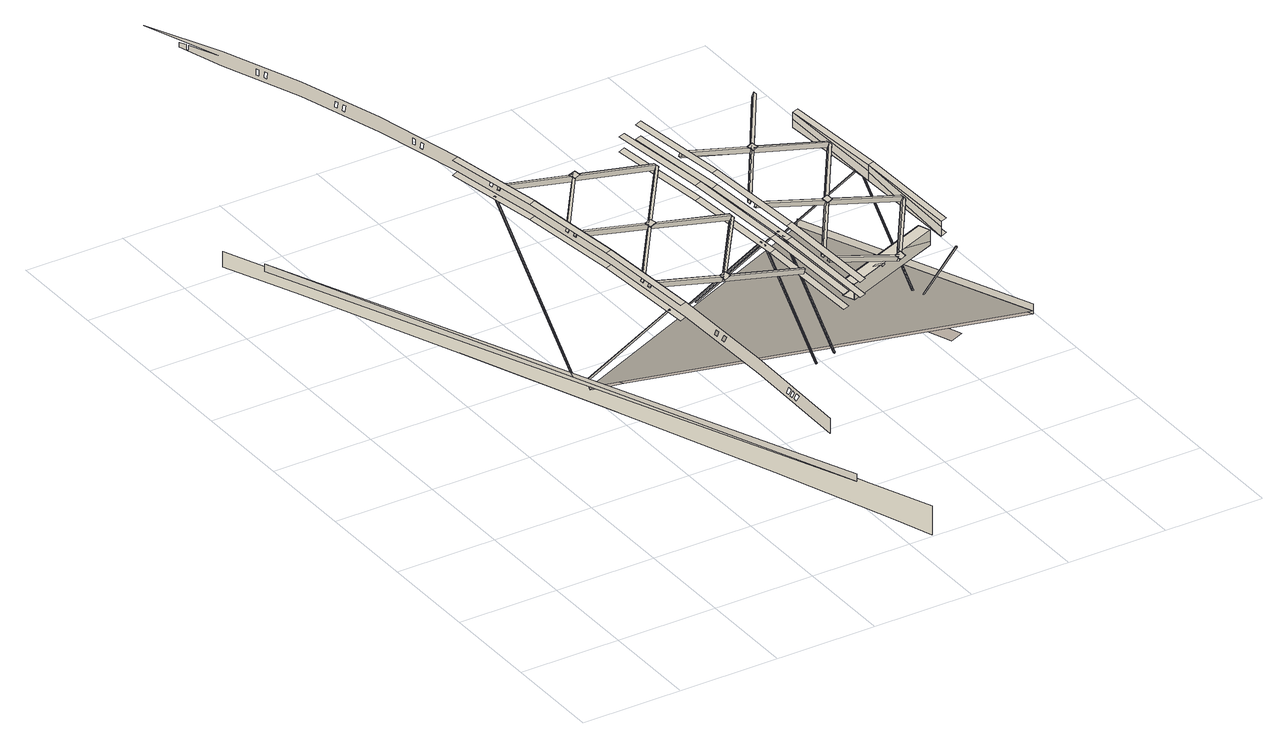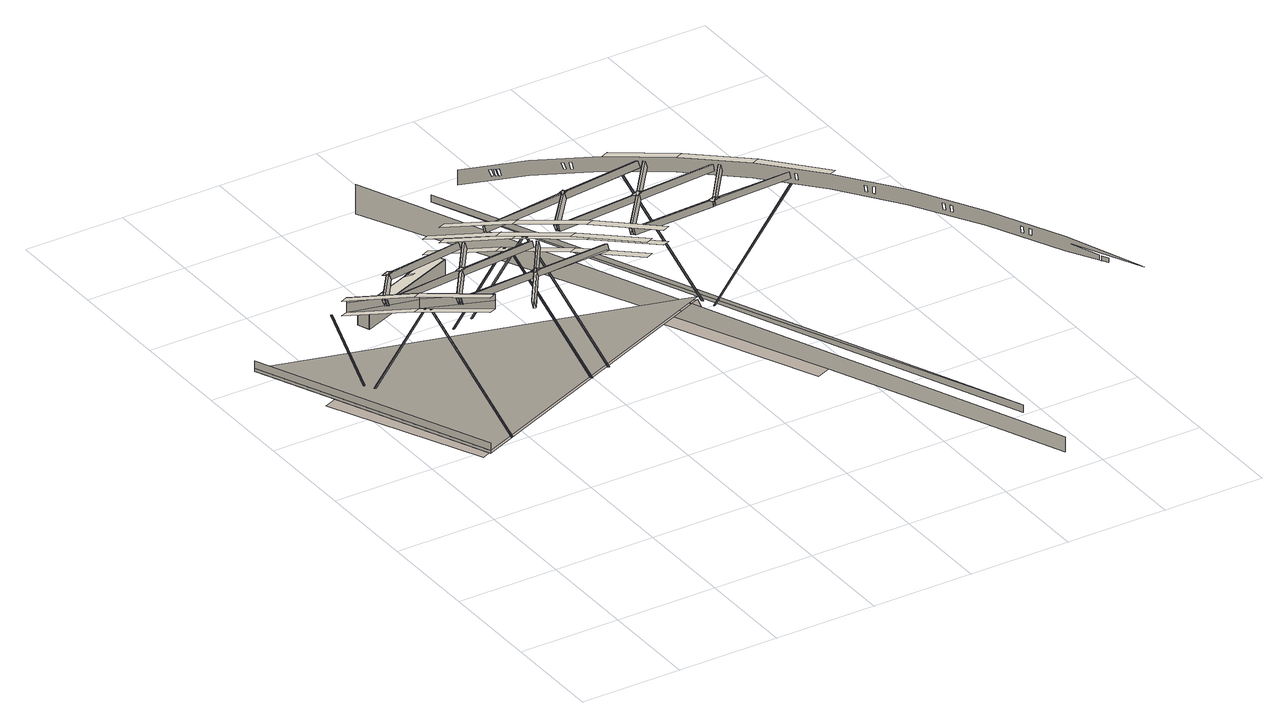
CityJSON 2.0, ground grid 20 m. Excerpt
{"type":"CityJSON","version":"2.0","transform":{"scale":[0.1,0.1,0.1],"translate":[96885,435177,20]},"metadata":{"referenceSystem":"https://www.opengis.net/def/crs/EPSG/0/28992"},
"CityObjects":{
"bridge1":{"type":"Bridge","attributes":{"name":"Van Brienenoordbrug"},"children":["bridge1-1","bridge1-2","bridge1-3","bridge1-4","bridge1-5","bridge1-6","bridge1-7","bridge1-8","bridge1-9","bridge1-10","bridge1-11","bridge1-12","bridge1-13","bridge1-14","bridge1-15","bridge1-16","bridge1-17","bridge1-18","bridge1-19","bridge1-20","bridge1-21","bridge1-22","bridge1-23","bridge1-24","bridge1-25","bridge1-26","bridge1-27","bridge1-28","bridge1-29","bridge1-30","bridge1-31","bridge1-32","bridge1-33","bridge1-34","bridge1-35","bridge1-36","bridge1-37","bridge1-38","bridge1-39","bridge1-40","bridge1-41","bridge1-42","bridge1-43","bridge1-44","bridge1-45","bridge1-46","bridge1-47","bridge1-48","bridge1-49","bridge1-50","bridge1-51","bridge1-52","bridge1-53","bridge1-54","bridge1-55","bridge1-56","bridge1-57","bridge1-58","bridge1-59","bridge1-60","bridge1-61","bridge1-62","bridge1-63","bridge1-64","bridge1-65","bridge1-66","bridge1-67","bridge1-68","bridge1-69","bridge1-70","bridge1-71","bridge1-72","bridge1-73","bridge1-74","bridge1-75","bridge1-76","bridge1-77","bridge1-78","bridge1-79","bridge1-80","bridge1-81","bridge1-82","bridge1-83","bridge1-84","bridge1-85","bridge1-86","bridge1-87","bridge1-88","bridge1-89","bridge1-90","bridge1-91","bridge1-92","bridge1-93","bridge1-94","bridge1-95","bridge1-96","bridge1-97","bridge1-98","bridge1-99","bridge1-100","bridge1-101","bridge1-102","bridge1-103","bridge1-104","bridge1-105","bridge1-106","bridge1-107","bridge1-108","bridge1-109","bridge1-110","bridge1-111","bridge1-112","bridge1-113","bridge1-114","bridge1-115","bridge1-116","bridge1-117","bridge1-118","bridge1-119","bridge1-120","bridge1-121","bridge1-122","bridge1-123","bridge1-124","bridge1-125","bridge1-126","bridge1-127","bridge1-128","bridge1-129","bridge1-130","bridge1-131","bridge1-132","bridge1-133","bridge1-134","bridge1-135","bridge1-136","bridge1-137","bridge1-138","bridge1-139","bridge1-140","bridge1-141","bridge1-142","bridge1-143","bridge1-144","bridge1-145","bridge1-146","bridge1-147","bridge1-148","bridge1-149","bridge1-150","bridge1-151","bridge1-152","bridge1-153","bridge1-154","bridge1-155","bridge1-156","bridge1-157","bridge1-158","bridge1-159","bridge1-160","bridge1-161","bridge1-162","bridge1-163","bridge1-164","bridge1-165","bridge1-166","bridge1-167","bridge1-168","bridge1-169","bridge1-170","bridge1-171","bridge1-172","bridge1-173","bridge1-174","bridge1-175","bridge1-176","bridge1-177","bridge1-178","bridge1-179","bridge1-180","bridge1-181","bridge1-182","bridge1-183","bridge1-184","bridge1-185","bridge1-186","bridge1-187","bridge1-188","bridge1-189","bridge1-190","bridge1-191","bridge1-192","bridge1-193","bridge1-194","bridge1-195","bridge1-196","bridge1-197","bridge1-198","bridge1-199","bridge1-200","bridge1-201","bridge1-202","bridge1-203","bridge1-204","bridge1-205","bridge1-206","bridge1-207","bridge1-208","bridge1-209","bridge1-210","bridge1-211","bridge1-212","bridge1-213","bridge1-214","bridge1-215","bridge1-216","bridge1-217","bridge1-218","bridge1-219","bridge1-220","bridge1-221","bridge1-222","bridge1-223","bridge1-224","bridge1-225","bridge1-226","bridge1-227","bridge1-228","bridge1-229","bridge1-230","bridge1-231","bridge1-232","bridge1-233","bridge1-234","bridge1-235","bridge1-236","bridge1-237","bridge1-238","bridge1-239","bridge1-240"],"geometry":[{"type":"MultiSurface","lod":"2","boundaries":[[[0,1,2]],[[0,2,3]],[[4,5,6,7]],[[3,2,1,8,9,10,11,7,6,12,13,14,15,16,17,18]],[[19,3,2,20]],[[21,19,20,22]],[[23,24,25],[26,27,28,29,30],[31,32,33,34,35]],[[36,37,38,39]]],"semantics":{"surfaces":[{"type":"OuterCeilingSurface"},{"type":"WallSurface"},{"type":"OuterFloorSurface"}],"values":[0,0,0,1,0,0,2,0]}}]},
"bridge1-1":{"type":"BridgeInstallation","parents":["bridge1"],"geometry":[{"type":"MultiSurface","lod":"2","boundaries":[[[40,41,42,43]]]}]},
"bridge1-2":{"type":"BridgeInstallation","parents":["bridge1"],"geometry":[{"type":"MultiSurface","lod":"2","boundaries":[[[44,45,46,47]]]}]},
"bridge1-3":{"type":"BridgeInstallation","parents":["bridge1"],"geometry":[{"type":"MultiSurface","lod":"2","boundaries":[[[48,49,50,51,52,53,54,55,56,57,58,59,46,45,60,61,62,63,64,65,66,67,68,40,43,69,70],[71,72,73,74],[75,76,77,78],[79,80,81,82],[83,84,85,86],[87,88,89,90],[91,92,93,94],[95,96,97,98],[99,100,101,102],[103,104,105,106],[107,108,109,110],[111,112,113,114],[115,116,117,118],[119,120,121,122],[123,124,125,126],[127,128,129,130],[131,132,133,134],[135,136,137,138]]]}]},
"bridge1-4":{"type":"BridgeInstallation","parents":["bridge1"],"geometry":[{"type":"MultiSurface","lod":"2","boundaries":[[[139,140,141,23]]]}]},
"bridge1-5":{"type":"BridgeInstallation","parents":["bridge1"],"geometry":[{"type":"MultiSurface","lod":"2","boundaries":[[[142,140,139]]]}]},
"bridge1-6":{"type":"BridgeConstructiveElement","parents":["bridge1"],"geometry":[{"type":"MultiSurface","lod":"2","boundaries":[[[143,144,145,146]]]}]},
"bridge1-7":{"type":"BridgeConstructiveElement","parents":["bridge1"],"geometry":[{"type":"MultiSurface","lod":"2","boundaries":[[[146,145,147,148]]]}]},
"bridge1-8":{"type":"BridgeConstructiveElement","parents":["bridge1"],"geometry":[{"type":"MultiSurface","lod":"2","boundaries":[[[149,150,144,143]]]}]},
"bridge1-9":{"type":"BridgeConstructiveElement","parents":["bridge1"],"geometry":[{"type":"MultiSurface","lod":"2","boundaries":[[[148,147,151,152]]]}]},
"bridge1-10":{"type":"BridgeConstructiveElement","parents":["bridge1"],"geometry":[{"type":"MultiSurface","lod":"2","boundaries":[[[152,151,150,149]]]}]},
"bridge1-11":{"type":"BridgeInstallation","parents":["bridge1"],"geometry":[{"type":"MultiSurface","lod":"2","boundaries":[[[153,60,45,44]]]}]},
"bridge1-12":{"type":"BridgeInstallation","parents":["bridge1"],"geometry":[{"type":"MultiSurface","lod":"2","boundaries":[[[68,154,41,40]]]}]},
"bridge1-13":{"type":"BridgeConstructiveElement","parents":["bridge1"],"geometry":[{"type":"MultiSurface","lod":"2","boundaries":[[[155,156,157,158]]]}]},
"bridge1-14":{"type":"BridgeConstructiveElement","parents":["bridge1"],"geometry":[{"type":"MultiSurface","lod":"2","boundaries":[[[159,160,156,155]]]}]},
"bridge1-15":{"type":"BridgeConstructiveElement","parents":["bridge1"],"geometry":[{"type":"MultiSurface","lod":"2","boundaries":[[[161,162,160,159]]]}]},
"bridge1-16":{"type":"BridgeConstructiveElement","parents":["bridge1"],"geometry":[{"type":"MultiSurface","lod":"2","boundaries":[[[158,157,163,164]]]}]},
"bridge1-17":{"type":"BridgeConstructiveElement","parents":["bridge1"],"geometry":[{"type":"MultiSurface","lod":"2","boundaries":[[[164,163,162,161]]]}]},
"bridge1-18":{"type":"BridgeInstallation","parents":["bridge1"],"geometry":[{"type":"MultiSurface","lod":"2","boundaries":[[[165,61,60,153]]]}]},
"bridge1-19":{"type":"BridgeInstallation","parents":["bridge1"],"geometry":[{"type":"MultiSurface","lod":"2","boundaries":[[[67,166,154,68]]]}]},
"bridge1-20":{"type":"BridgeInstallation","parents":["bridge1"],"geometry":[{"type":"MultiSurface","lod":"2","boundaries":[[[167,107,110,168,169]]]}]},
"bridge1-21":{"type":"BridgeInstallation","parents":["bridge1"],"geometry":[{"type":"MultiSurface","lod":"2","boundaries":[[[109,170,171,168,110]]]}]},
"bridge1-22":{"type":"BridgeInstallation","parents":["bridge1"],"geometry":[{"type":"MultiSurface","lod":"2","boundaries":[[[170,109,108,172]]]}]},
"bridge1-23":{"type":"BridgeInstallation","parents":["bridge1"],"geometry":[{"type":"MultiSurface","lod":"2","boundaries":[[[172,108,107,167,173]]]}]},
"bridge1-24":{"type":"BridgeInstallation","parents":["bridge1"],"geometry":[{"type":"MultiSurface","lod":"2","boundaries":[[[174,113,112,175,176]]]}]},
"bridge1-25":{"type":"BridgeInstallation","parents":["bridge1"],"geometry":[{"type":"MultiSurface","lod":"2","boundaries":[[[174,171,170,114,113]]]}]},
"bridge1-26":{"type":"BridgeInstallation","parents":["bridge1"],"geometry":[{"type":"MultiSurface","lod":"2","boundaries":[[[177,111,114,170]]]}]},
"bridge1-27":{"type":"BridgeInstallation","parents":["bridge1"],"geometry":[{"type":"MultiSurface","lod":"2","boundaries":[[[111,177,178,175,112]]]}]},
"bridge1-28":{"type":"BridgeInstallation","parents":["bridge1"],"geometry":[{"type":"MultiSurface","lod":"2","boundaries":[[[179,135,138,180,181]]]}]},
"bridge1-29":{"type":"BridgeInstallation","parents":["bridge1"],"geometry":[{"type":"MultiSurface","lod":"2","boundaries":[[[137,182,183,180,138]]]}]},
"bridge1-30":{"type":"BridgeInstallation","parents":["bridge1"],"geometry":[{"type":"MultiSurface","lod":"2","boundaries":[[[182,137,136,184]]]}]},
"bridge1-31":{"type":"BridgeInstallation","parents":["bridge1"],"geometry":[{"type":"MultiSurface","lod":"2","boundaries":[[[179,185,184,136,135]]]}]},
"bridge1-32":{"type":"BridgeInstallation","parents":["bridge1"],"geometry":[{"type":"MultiSurface","lod":"2","boundaries":[[[186,121,120,187,188]]]}]},
"bridge1-33":{"type":"BridgeInstallation","parents":["bridge1"],"geometry":[{"type":"MultiSurface","lod":"2","boundaries":[[[186,183,182,122,121]]]}]},
"bridge1-34":{"type":"BridgeInstallation","parents":["bridge1"],"geometry":[{"type":"MultiSurface","lod":"2","boundaries":[[[189,119,122,182]]]}]},
"bridge1-35":{"type":"BridgeInstallation","parents":["bridge1"],"geometry":[{"type":"MultiSurface","lod":"2","boundaries":[[[119,189,190,187,120]]]}]},
"bridge1-36":{"type":"BridgeInstallation","parents":["bridge1"],"geometry":[{"type":"MultiSurface","lod":"2","boundaries":[[[191,97,96,192,193]]]}]},
"bridge1-37":{"type":"BridgeInstallation","parents":["bridge1"],"geometry":[{"type":"MultiSurface","lod":"2","boundaries":[[[95,194,195,192,96]]]}]},
"bridge1-38":{"type":"BridgeInstallation","parents":["bridge1"],"geometry":[{"type":"MultiSurface","lod":"2","boundaries":[[[194,95,98,196]]]}]},
"bridge1-39":{"type":"BridgeInstallation","parents":["bridge1"],"geometry":[{"type":"MultiSurface","lod":"2","boundaries":[[[191,197,196,98,97]]]}]},
"bridge1-40":{"type":"BridgeInstallation","parents":["bridge1"],"geometry":[{"type":"MultiSurface","lod":"2","boundaries":[[[174,176,198,169,168]]]}]},
"bridge1-41":{"type":"BridgeInstallation","parents":["bridge1"],"geometry":[{"type":"MultiSurface","lod":"2","boundaries":[[[174,168,171]]]}]},
"bridge1-42":{"type":"BridgeInstallation","parents":["bridge1"],"geometry":[{"type":"MultiSurface","lod":"2","boundaries":[[[167,199,173]]]}]},
"bridge1-43":{"type":"BridgeInstallation","parents":["bridge1"],"geometry":[{"type":"MultiSurface","lod":"2","boundaries":[[[167,169,198,200,201,199]]]}]},
"bridge1-44":{"type":"BridgeInstallation","parents":["bridge1"],"geometry":[{"type":"MultiSurface","lod":"2","boundaries":[[[172,202,177,170]]]}]},
"bridge1-45":{"type":"BridgeInstallation","parents":["bridge1"],"geometry":[{"type":"MultiSurface","lod":"2","boundaries":[[[198,176,203,200]]]}]},
"bridge1-46":{"type":"BridgeInstallation","parents":["bridge1"],"geometry":[{"type":"MultiSurface","lod":"2","boundaries":[[[204,205,203,176,175]]]}]},
"bridge1-47":{"type":"BridgeInstallation","parents":["bridge1"],"geometry":[{"type":"MultiSurface","lod":"2","boundaries":[[[204,175,178]]]}]},
"bridge1-48":{"type":"BridgeInstallation","parents":["bridge1"],"geometry":[{"type":"MultiSurface","lod":"2","boundaries":[[[206,207,208]]]}]},
"bridge1-49":{"type":"BridgeInstallation","parents":["bridge1"],"geometry":[{"type":"MultiSurface","lod":"2","boundaries":[[[206,201,200,203,205,207]]]}]},
"bridge1-50":{"type":"BridgeInstallation","parents":["bridge1"],"geometry":[{"type":"MultiSurface","lod":"2","boundaries":[[[186,188,209,181,180]]]}]},
"bridge1-51":{"type":"BridgeInstallation","parents":["bridge1"],"geometry":[{"type":"MultiSurface","lod":"2","boundaries":[[[186,180,183]]]}]},
"bridge1-52":{"type":"BridgeInstallation","parents":["bridge1"],"geometry":[{"type":"MultiSurface","lod":"2","boundaries":[[[179,210,185]]]}]},
"bridge1-53":{"type":"BridgeInstallation","parents":["bridge1"],"geometry":[{"type":"MultiSurface","lod":"2","boundaries":[[[179,181,211,210]]]}]},
"bridge1-54":{"type":"BridgeInstallation","parents":["bridge1"],"geometry":[{"type":"MultiSurface","lod":"2","boundaries":[[[184,212,189,182]]]}]},
"bridge1-55":{"type":"BridgeInstallation","parents":["bridge1"],"geometry":[{"type":"MultiSurface","lod":"2","boundaries":[[[181,209,213,211]]]}]},
"bridge1-56":{"type":"BridgeInstallation","parents":["bridge1"],"geometry":[{"type":"MultiSurface","lod":"2","boundaries":[[[214,215,213,209,188,187]]]}]},
"bridge1-57":{"type":"BridgeInstallation","parents":["bridge1"],"geometry":[{"type":"MultiSurface","lod":"2","boundaries":[[[214,187,190]]]}]},
"bridge1-58":{"type":"BridgeInstallation","parents":["bridge1"],"geometry":[{"type":"MultiSurface","lod":"2","boundaries":[[[216,217,218]]]}]},
"bridge1-59":{"type":"BridgeInstallation","parents":["bridge1"],"geometry":[{"type":"MultiSurface","lod":"2","boundaries":[[[216,211,213,215,217]]]}]},
"bridge1-60":{"type":"BridgeInstallation","parents":["bridge1"],"geometry":[{"type":"MultiSurface","lod":"2","boundaries":[[[219,220,221,193,192]]]}]},
"bridge1-61":{"type":"BridgeInstallation","parents":["bridge1"],"geometry":[{"type":"MultiSurface","lod":"2","boundaries":[[[219,192,195]]]}]},
"bridge1-62":{"type":"BridgeInstallation","parents":["bridge1"],"geometry":[{"type":"MultiSurface","lod":"2","boundaries":[[[191,222,197]]]}]},
"bridge1-63":{"type":"BridgeInstallation","parents":["bridge1"],"geometry":[{"type":"MultiSurface","lod":"2","boundaries":[[[191,193,223,222]]]}]},
"bridge1-64":{"type":"BridgeInstallation","parents":["bridge1"],"geometry":[{"type":"MultiSurface","lod":"2","boundaries":[[[224,194,196,225]]]}]},
"bridge1-65":{"type":"BridgeInstallation","parents":["bridge1"],"geometry":[{"type":"MultiSurface","lod":"2","boundaries":[[[221,226,223,193]]]}]},
"bridge1-66":{"type":"BridgeInstallation","parents":["bridge1"],"geometry":[{"type":"MultiSurface","lod":"2","boundaries":[[[227,226,221,220,228]]]}]},
"bridge1-67":{"type":"BridgeInstallation","parents":["bridge1"],"geometry":[{"type":"MultiSurface","lod":"2","boundaries":[[[227,228,229]]]}]},
"bridge1-68":{"type":"BridgeInstallation","parents":["bridge1"],"geometry":[{"type":"MultiSurface","lod":"2","boundaries":[[[230,231,232]]]}]},
"bridge1-69":{"type":"BridgeInstallation","parents":["bridge1"],"geometry":[{"type":"MultiSurface","lod":"2","boundaries":[[[230,223,226,231]]]}]},
"bridge1-70":{"type":"BridgeInstallation","parents":["bridge1"],"geometry":[{"type":"MultiSurface","lod":"2","boundaries":[[[177,233,234,204,178]]]}]},
"bridge1-71":{"type":"BridgeInstallation","parents":["bridge1"],"geometry":[{"type":"MultiSurface","lod":"2","boundaries":[[[235,236,233,177,202]]]}]},
"bridge1-72":{"type":"BridgeInstallation","parents":["bridge1"],"geometry":[{"type":"MultiSurface","lod":"2","boundaries":[[[207,237,235,202,208]]]}]},
"bridge1-73":{"type":"BridgeInstallation","parents":["bridge1"],"geometry":[{"type":"MultiSurface","lod":"2","boundaries":[[[204,234,237,207,205]]]}]},
"bridge1-74":{"type":"BridgeInstallation","parents":["bridge1"],"geometry":[{"type":"MultiSurface","lod":"2","boundaries":[[[233,184,185,210,234]]]}]},
"bridge1-75":{"type":"BridgeInstallation","parents":["bridge1"],"geometry":[{"type":"MultiSurface","lod":"2","boundaries":[[[184,233,238,239,212]]]}]},
"bridge1-76":{"type":"BridgeInstallation","parents":["bridge1"],"geometry":[{"type":"MultiSurface","lod":"2","boundaries":[[[216,218,212,239,238,240]]]}]},
"bridge1-77":{"type":"BridgeInstallation","parents":["bridge1"],"geometry":[{"type":"MultiSurface","lod":"2","boundaries":[[[210,211,216,240,234]]]}]},
"bridge1-78":{"type":"BridgeInstallation","parents":["bridge1"],"geometry":[{"type":"MultiSurface","lod":"2","boundaries":[[[189,241,242,214,190]]]}]},
"bridge1-79":{"type":"BridgeInstallation","parents":["bridge1"],"geometry":[{"type":"MultiSurface","lod":"2","boundaries":[[[212,243,244,245,241,189]]]}]},
"bridge1-80":{"type":"BridgeInstallation","parents":["bridge1"],"geometry":[{"type":"MultiSurface","lod":"2","boundaries":[[[243,212,218,217,246]]]}]},
"bridge1-81":{"type":"BridgeInstallation","parents":["bridge1"],"geometry":[{"type":"MultiSurface","lod":"2","boundaries":[[[214,242,246,217,215]]]}]},
"bridge1-82":{"type":"BridgeInstallation","parents":["bridge1"],"geometry":[{"type":"MultiSurface","lod":"2","boundaries":[[[222,242,241,245,196,197]]]}]},
"bridge1-83":{"type":"BridgeInstallation","parents":["bridge1"],"geometry":[{"type":"MultiSurface","lod":"2","boundaries":[[[245,244,247,248,225,196]]]}]},
"bridge1-84":{"type":"BridgeInstallation","parents":["bridge1"],"geometry":[{"type":"MultiSurface","lod":"2","boundaries":[[[248,247,249,230,232,225]]]}]},
"bridge1-85":{"type":"BridgeInstallation","parents":["bridge1"],"geometry":[{"type":"MultiSurface","lod":"2","boundaries":[[[230,249,242,222,223]]]}]},
"bridge1-86":{"type":"BridgeInstallation","parents":["bridge1"],"geometry":[{"type":"MultiSurface","lod":"2","boundaries":[[[224,250,251,227,229]]]}]},
"bridge1-87":{"type":"BridgeInstallation","parents":["bridge1"],"geometry":[{"type":"MultiSurface","lod":"2","boundaries":[[[225,252,253,250,224]]]}]},
"bridge1-88":{"type":"BridgeInstallation","parents":["bridge1"],"geometry":[{"type":"MultiSurface","lod":"2","boundaries":[[[231,254,252,225,232]]]}]},
"bridge1-89":{"type":"BridgeInstallation","parents":["bridge1"],"geometry":[{"type":"MultiSurface","lod":"2","boundaries":[[[227,251,254,231,226]]]}]},
"bridge1-90":{"type":"BridgeInstallation","parents":["bridge1"]},
"bridge1-91":{"type":"BridgeInstallation","parents":["bridge1"]},
"bridge1-92":{"type":"BridgeInstallation","parents":["bridge1"],"geometry":[{"type":"MultiSurface","lod":"2","boundaries":[[[238,233,236]]]}]},
"bridge1-93":{"type":"BridgeInstallation","parents":["bridge1"]},
"bridge1-94":{"type":"BridgeInstallation","parents":["bridge1"],"geometry":[{"type":"MultiSurface","lod":"2","boundaries":[[[255,256,257,258]]]}]},
"bridge1-95":{"type":"BridgeInstallation","parents":["bridge1"],"geometry":[{"type":"MultiSurface","lod":"2","boundaries":[[[259,260,261,262]]]}]},
"bridge1-96":{"type":"BridgeInstallation","parents":["bridge1"]},
"bridge1-97":{"type":"BridgeConstructiveElement","parents":["bridge1"],"geometry":[{"type":"MultiSurface","lod":"2","boundaries":[[[263,264,265,266]]]}]},
"bridge1-98":{"type":"BridgeConstructiveElement","parents":["bridge1"],"geometry":[{"type":"MultiSurface","lod":"2","boundaries":[[[267,268,264,263]]]}]},
"bridge1-99":{"type":"BridgeConstructiveElement","parents":["bridge1"],"geometry":[{"type":"MultiSurface","lod":"2","boundaries":[[[269,270,268,267]]]}]},
"bridge1-100":{"type":"BridgeConstructiveElement","parents":["bridge1"],"geometry":[{"type":"MultiSurface","lod":"2","boundaries":[[[266,265,271,272]]]}]},
"bridge1-101":{"type":"BridgeConstructiveElement","parents":["bridge1"],"geometry":[{"type":"MultiSurface","lod":"2","boundaries":[[[272,271,270,269]]]}]},
"bridge1-102":{"type":"BridgeInstallation","parents":["bridge1"],"geometry":[{"type":"MultiSurface","lod":"2","boundaries":[[[258,257,273,274]]]}]},
"bridge1-103":{"type":"BridgeInstallation","parents":["bridge1"],"geometry":[{"type":"MultiSurface","lod":"2","boundaries":[[[275,276,260,259]]]}]},
"bridge1-104":{"type":"BridgeConstructiveElement","parents":["bridge1"],"geometry":[{"type":"MultiSurface","lod":"2","boundaries":[[[277,278,279,280]]]}]},
"bridge1-105":{"type":"BridgeConstructiveElement","parents":["bridge1"],"geometry":[{"type":"MultiSurface","lod":"2","boundaries":[[[280,279,281,282]]]}]},
"bridge1-106":{"type":"BridgeConstructiveElement","parents":["bridge1"],"geometry":[{"type":"MultiSurface","lod":"2","boundaries":[[[283,284,278,277]]]}]},
"bridge1-107":{"type":"BridgeConstructiveElement","parents":["bridge1"],"geometry":[{"type":"MultiSurface","lod":"2","boundaries":[[[282,281,285,286]]]}]},
"bridge1-108":{"type":"BridgeConstructiveElement","parents":["bridge1"],"geometry":[{"type":"MultiSurface","lod":"2","boundaries":[[[286,285,284,283]]]}]},
"bridge1-109":{"type":"BridgeInstallation","parents":["bridge1"],"geometry":[{"type":"MultiSurface","lod":"2","boundaries":[[[274,273,287,288]]]}]},
"bridge1-110":{"type":"BridgeInstallation","parents":["bridge1"],"geometry":[{"type":"MultiSurface","lod":"2","boundaries":[[[289,290,276,275]]]}]},
"bridge1-111":{"type":"BridgeInstallation","parents":["bridge1"],"geometry":[{"type":"MultiSurface","lod":"2","boundaries":[[[291,292,293,294]]]}]},
"bridge1-112":{"type":"BridgeInstallation","parents":["bridge1"],"geometry":[{"type":"MultiSurface","lod":"2","boundaries":[[[295,296,297,298]]]}]},
"bridge1-113":{"type":"BridgeConstructiveElement","parents":["bridge1"],"geometry":[{"type":"MultiSurface","lod":"2","boundaries":[[[299,300,301,302]]]}]},
"bridge1-114":{"type":"BridgeConstructiveElement","parents":["bridge1"],"geometry":[{"type":"MultiSurface","lod":"2","boundaries":[[[303,304,300,299]]]}]},
"bridge1-115":{"type":"BridgeConstructiveElement","parents":["bridge1"],"geometry":[{"type":"MultiSurface","lod":"2","boundaries":[[[305,306,304,303]]]}]},
"bridge1-116":{"type":"BridgeConstructiveElement","parents":["bridge1"],"geometry":[{"type":"MultiSurface","lod":"2","boundaries":[[[302,301,307,308]]]}]},
"bridge1-117":{"type":"BridgeConstructiveElement","parents":["bridge1"],"geometry":[{"type":"MultiSurface","lod":"2","boundaries":[[[308,307,306,305]]]}]},
"bridge1-118":{"type":"BridgeInstallation","parents":["bridge1"],"geometry":[{"type":"MultiSurface","lod":"2","boundaries":[[[309,310,292,291]]]}]},
"bridge1-119":{"type":"BridgeInstallation","parents":["bridge1"],"geometry":[{"type":"MultiSurface","lod":"2","boundaries":[[[298,297,311,312]]]}]},
"bridge1-120":{"type":"BridgeConstructiveElement","parents":["bridge1"],"geometry":[{"type":"MultiSurface","lod":"2","boundaries":[[[313,314,315,316]]]}]},
"bridge1-121":{"type":"BridgeConstructiveElement","parents":["bridge1"],"geometry":[{"type":"MultiSurface","lod":"2","boundaries":[[[316,315,317,318]]]}]},
"bridge1-122":{"type":"BridgeConstructiveElement","parents":["bridge1"],"geometry":[{"type":"MultiSurface","lod":"2","boundaries":[[[319,320,314,313]]]}]},
"bridge1-123":{"type":"BridgeConstructiveElement","parents":["bridge1"],"geometry":[{"type":"MultiSurface","lod":"2","boundaries":[[[318,317,321,322]]]}]},
"bridge1-124":{"type":"BridgeConstructiveElement","parents":["bridge1"],"geometry":[{"type":"MultiSurface","lod":"2","boundaries":[[[322,321,320,319]]]}]},
"bridge1-125":{"type":"BridgeInstallation","parents":["bridge1"],"geometry":[{"type":"MultiSurface","lod":"2","boundaries":[[[323,324,310,309]]]}]},
"bridge1-126":{"type":"BridgeInstallation","parents":["bridge1"],"geometry":[{"type":"MultiSurface","lod":"2","boundaries":[[[312,311,325,326]]]}]},
"bridge1-127":{"type":"BridgeInstallation","parents":["bridge1"],"geometry":[{"type":"MultiSurface","lod":"2","boundaries":[[[327,328,329,330,331]]]}]},
"bridge1-128":{"type":"BridgeInstallation","parents":["bridge1"],"geometry":[{"type":"MultiSurface","lod":"2","boundaries":[[[332,333,334,328,327]]]}]},
"bridge1-129":{"type":"BridgeInstallation","parents":["bridge1"],"geometry":[{"type":"MultiSurface","lod":"2","boundaries":[[[330,335,336,337,331]]]}]},
"bridge1-130":{"type":"BridgeInstallation","parents":["bridge1"],"geometry":[{"type":"MultiSurface","lod":"2","boundaries":[[[338,339,340,341,342]]]}]},
"bridge1-131":{"type":"BridgeInstallation","parents":["bridge1"],"geometry":[{"type":"MultiSurface","lod":"2","boundaries":[[[341,334,333,343,342]]]}]},
"bridge1-132":{"type":"BridgeInstallation","parents":["bridge1"],"geometry":[{"type":"MultiSurface","lod":"2","boundaries":[[[344,345,346,339,338]]]}]},
"bridge1-133":{"type":"BridgeInstallation","parents":["bridge1"],"geometry":[{"type":"MultiSurface","lod":"2","boundaries":[[[347,348,349,350,351]]]}]},
"bridge1-134":{"type":"BridgeInstallation","parents":["bridge1"],"geometry":[{"type":"MultiSurface","lod":"2","boundaries":[[[352,353,354,355]]]}]},
"bridge1-135":{"type":"BridgeInstallation","parents":["bridge1"],"geometry":[{"type":"MultiSurface","lod":"2","boundaries":[[[356,357,358,348,347]]]}]},
"bridge1-136":{"type":"BridgeInstallation","parents":["bridge1"],"geometry":[{"type":"MultiSurface","lod":"2","boundaries":[[[350,359,360,361,351]]]}]},
"bridge1-137":{"type":"BridgeInstallation","parents":["bridge1"],"geometry":[{"type":"MultiSurface","lod":"2","boundaries":[[[362,363,364,365,366]]]}]},
"bridge1-138":{"type":"BridgeInstallation","parents":["bridge1"],"geometry":[{"type":"MultiSurface","lod":"2","boundaries":[[[365,358,357,367,366]]]}]},
"bridge1-139":{"type":"BridgeInstallation","parents":["bridge1"],"geometry":[{"type":"MultiSurface","lod":"2","boundaries":[[[368,369,370,363,362]]]}]},
"bridge1-140":{"type":"BridgeInstallation","parents":["bridge1"],"geometry":[{"type":"MultiSurface","lod":"2","boundaries":[[[371,372,373,374,375]]]}]},
"bridge1-141":{"type":"BridgeInstallation","parents":["bridge1"],"geometry":[{"type":"MultiSurface","lod":"2","boundaries":[[[355,354,376,377,378,379,372,371]]]}]},
"bridge1-142":{"type":"BridgeInstallation","parents":["bridge1"],"geometry":[{"type":"MultiSurface","lod":"2","boundaries":[[[380,381,382,353,352,375,374,383]]]}]},
"bridge1-143":{"type":"BridgeInstallation","parents":["bridge1"],"geometry":[{"type":"MultiSurface","lod":"2","boundaries":[[[341,340,384,329,328]]]}]},
"bridge1-144":{"type":"BridgeInstallation","parents":["bridge1"],"geometry":[{"type":"MultiSurface","lod":"2","boundaries":[[[341,328,334]]]}]},
"bridge1-145":{"type":"BridgeInstallation","parents":["bridge1"],"geometry":[{"type":"MultiSurface","lod":"2","boundaries":[[[385,335,330]]]}]},
"bridge1-146":{"type":"BridgeConstructiveElement","parents":["bridge1"],"geometry":[{"type":"MultiSurface","lod":"2","boundaries":[[[386,387,388,389]]]}]},
"bridge1-147":{"type":"BridgeInstallation","parents":["bridge1"],"geometry":[{"type":"MultiSurface","lod":"2","boundaries":[[[330,329,384,390,391,385]]]}]},
"bridge1-148":{"type":"BridgeInstallation","parents":["bridge1"],"geometry":[{"type":"MultiSurface","lod":"2","boundaries":[[[384,340,392,390]]]}]},
"bridge1-149":{"type":"BridgeInstallation","parents":["bridge1"],"geometry":[{"type":"MultiSurface","lod":"2","boundaries":[[[376,354,353,382]]]}]},
"bridge1-150":{"type":"BridgeInstallation","parents":["bridge1"],"geometry":[{"type":"MultiSurface","lod":"2","boundaries":[[[393,392,340,339]]]}]},
"bridge1-151":{"type":"BridgeInstallation","parents":["bridge1"],"geometry":[{"type":"MultiSurface","lod":"2","boundaries":[[[339,346,393]]]}]},
"bridge1-152":{"type":"BridgeInstallation","parents":["bridge1"],"geometry":[{"type":"MultiSurface","lod":"2","boundaries":[[[345,344,343,333,332,337,336,394,395,396,397,398,399,400]]]}]},
"bridge1-153":{"type":"BridgeConstructiveElement","parents":["bridge1"],"geometry":[{"type":"MultiSurface","lod":"2","boundaries":[[[386,387,401]]]}]},
"bridge1-154":{"type":"BridgeInstallation","parents":["bridge1"],"geometry":[{"type":"MultiSurface","lod":"2","boundaries":[[[402,403,404]]]}]},
"bridge1-155":{"type":"BridgeConstructiveElement","parents":["bridge1"],"geometry":[{"type":"MultiSurface","lod":"2","boundaries":[[[386,387,405,406]]]}]},
"bridge1-156":{"type":"BridgeInstallation","parents":["bridge1"],"geometry":[{"type":"MultiSurface","lod":"2","boundaries":[[[407,391,390,392,403,402]]]}]},
"bridge1-157":{"type":"BridgeConstructiveElement","parents":["bridge1"],"geometry":[{"type":"MultiSurface","lod":"2","boundaries":[[[387,401,408,409]]]}]},
"bridge1-158":{"type":"BridgeInstallation","parents":["bridge1"],"geometry":[{"type":"MultiSurface","lod":"2","boundaries":[[[382,381,377,376]]]}]},
"bridge1-159":{"type":"BridgeInstallation","parents":["bridge1"],"geometry":[{"type":"MultiSurface","lod":"2","boundaries":[[[365,364,410,411,349,348]]]}]},
"bridge1-160":{"type":"BridgeInstallation","parents":["bridge1"],"geometry":[{"type":"MultiSurface","lod":"2","boundaries":[[[365,348,358]]]}]},
"bridge1-161":{"type":"BridgeInstallation","parents":["bridge1"],"geometry":[{"type":"MultiSurface","lod":"2","boundaries":[[[350,412,359]]]}]},
"bridge1-162":{"type":"BridgeInstallation","parents":["bridge1"],"geometry":[{"type":"MultiSurface","lod":"2","boundaries":[[[350,349,411,413,414,412]]]}]},
"bridge1-163":{"type":"BridgeInstallation","parents":["bridge1"],"geometry":[{"type":"MultiSurface","lod":"2","boundaries":[[[411,410,415,413]]]}]},
"bridge1-164":{"type":"BridgeInstallation","parents":["bridge1"],"geometry":[{"type":"MultiSurface","lod":"2","boundaries":[[[416,417,415,410,364,363]]]}]},
"bridge1-165":{"type":"BridgeInstallation","parents":["bridge1"],"geometry":[{"type":"MultiSurface","lod":"2","boundaries":[[[416,363,370]]]}]},
"bridge1-166":{"type":"BridgeInstallation","parents":["bridge1"],"geometry":[{"type":"MultiSurface","lod":"2","boundaries":[[[378,377,381,380]]]}]},
"bridge1-167":{"type":"BridgeInstallation","parents":["bridge1"],"geometry":[{"type":"MultiSurface","lod":"2","boundaries":[[[367,357,356,361,360,400,418,419,420,421,422,423,369,368]]]}]},
"bridge1-168":{"type":"BridgeInstallation","parents":["bridge1"],"geometry":[{"type":"MultiSurface","lod":"2","boundaries":[[[424,425,426]]]}]},
"bridge1-169":{"type":"BridgeInstallation","parents":["bridge1"],"geometry":[{"type":"MultiSurface","lod":"2","boundaries":[[[424,414,413,415,417,425]]]}]},
"bridge1-170":{"type":"BridgeInstallation","parents":["bridge1"],"geometry":[{"type":"MultiSurface","lod":"2","boundaries":[[[427,428,429,373,372]]]}]},
"bridge1-171":{"type":"BridgeInstallation","parents":["bridge1"],"geometry":[{"type":"MultiSurface","lod":"2","boundaries":[[[427,372,379]]]}]},
"bridge1-172":{"type":"BridgeConstructiveElement","parents":["bridge1"]},
"bridge1-173":{"type":"BridgeConstructiveElement","parents":["bridge1"],"geometry":[{"type":"MultiSurface","lod":"2","boundaries":[[[430,431,432,433]]]}]},
"bridge1-174":{"type":"BridgeConstructiveElement","parents":["bridge1"],"geometry":[{"type":"MultiSurface","lod":"2","boundaries":[[[434,435,436,437]]]}]},
"bridge1-175":{"type":"BridgeConstructiveElement","parents":["bridge1"],"geometry":[{"type":"MultiSurface","lod":"2","boundaries":[[[431,438,439,430],[435,440,441,434]]]}]},
"bridge1-176":{"type":"BridgeConstructiveElement","parents":["bridge1"],"geometry":[{"type":"MultiSurface","lod":"2","boundaries":[[[442,386,401,443,432,433,444,445,446,436,437]]]}]},
"bridge1-177":{"type":"BridgeConstructiveElement","parents":["bridge1"],"geometry":[{"type":"MultiSurface","lod":"2","boundaries":[[[442,386,389,388,387,447,448,449,445,446,436,437]]]}]},
"bridge1-178":{"type":"BridgeConstructiveElement","parents":["bridge1"],"geometry":[{"type":"MultiSurface","lod":"2","boundaries":[[[434,435,440,441]]]}]},
"bridge1-179":{"type":"BridgeInstallation","parents":["bridge1"],"geometry":[{"type":"MultiSurface","lod":"2","boundaries":[[[374,450,383]]]}]},
"bridge1-180":{"type":"BridgeInstallation","parents":["bridge1"],"geometry":[{"type":"MultiSurface","lod":"2","boundaries":[[[374,373,429,451,450]]]}]},
"bridge1-181":{"type":"BridgeInstallation","parents":["bridge1"],"geometry":[{"type":"MultiSurface","lod":"2","boundaries":[[[378,380,452,453]]]}]},
"bridge1-182":{"type":"BridgeConstructiveElement","parents":["bridge1"],"geometry":[{"type":"MultiSurface","lod":"2","boundaries":[[[387,447,454,455,445,446,440,441,442,386,406,405]]]}]},
"bridge1-183":{"type":"BridgeConstructiveElement","parents":["bridge1"],"geometry":[{"type":"MultiSurface","lod":"2","boundaries":[[[447,387,409,408,401,443,438,439,444,445,455,454]]]}]},
"bridge1-184":{"type":"BridgeInstallation","parents":["bridge1"],"geometry":[{"type":"MultiSurface","lod":"2","boundaries":[[[429,428,456,451]]]}]},
"bridge1-185":{"type":"BridgeInstallation","parents":["bridge1"],"geometry":[{"type":"MultiSurface","lod":"2","boundaries":[[[457,456,428,458]]]}]},
"bridge1-186":{"type":"BridgeInstallation","parents":["bridge1"],"geometry":[{"type":"MultiSurface","lod":"2","boundaries":[[[457,458,459]]]}]},
"bridge1-187":{"type":"BridgeInstallation","parents":["bridge1"],"geometry":[{"type":"MultiSurface","lod":"2","boundaries":[[[460,461,462]]]}]},
"bridge1-188":{"type":"BridgeInstallation","parents":["bridge1"],"geometry":[{"type":"MultiSurface","lod":"2","boundaries":[[[462,451,456,460]]]}]},
"bridge1-189":{"type":"BridgeInstallation","parents":["bridge1"],"geometry":[{"type":"MultiSurface","lod":"2","boundaries":[[[380,463,464,452]]]}]},
"bridge1-190":{"type":"BridgeInstallation","parents":["bridge1"],"geometry":[{"type":"MultiSurface","lod":"2","boundaries":[[[465,464,463]]]}]},
"bridge1-191":{"type":"BridgeConstructiveElement","parents":["bridge1"],"geometry":[{"type":"MultiSurface","lod":"2","boundaries":[[[445,447,454,455]]]}]},
"bridge1-192":{"type":"BridgeConstructiveElement","parents":["bridge1"],"geometry":[{"type":"MultiSurface","lod":"2","boundaries":[[[447,445,455,454]]]}]},
"bridge1-193":{"type":"BridgeInstallation","parents":["bridge1"],"geometry":[{"type":"MultiSurface","lod":"2","boundaries":[[[394,336,335,385,466]]]}]},
"bridge1-194":{"type":"BridgeConstructiveElement","parents":["bridge1"]},
"bridge1-195":{"type":"BridgeInstallation","parents":["bridge1"],"geometry":[{"type":"MultiSurface","lod":"2","boundaries":[[[402,404,398,397,396,467,468]]]}]},
"bridge1-196":{"type":"BridgeInstallation","parents":["bridge1"],"geometry":[{"type":"MultiSurface","lod":"2","boundaries":[[[385,391,407,402,468,466]]]}]},
"bridge1-197":{"type":"BridgeInstallation","parents":["bridge1"],"geometry":[{"type":"MultiSurface","lod":"2","boundaries":[[[463,469,470,465]]]}]},
"bridge1-198":{"type":"BridgeConstructiveElement","parents":["bridge1"],"geometry":[{"type":"MultiSurface","lod":"2","boundaries":[[[447,445,449,448]]]}]},
"bridge1-199":{"type":"BridgeInstallation","parents":["bridge1"],"geometry":[{"type":"MultiSurface","lod":"2","boundaries":[[[345,400,471,472,393,346]]]}]},
"bridge1-200":{"type":"BridgeInstallation","parents":["bridge1"],"geometry":[{"type":"MultiSurface","lod":"2","boundaries":[[[399,398,404,403,473,474]]]}]},
"bridge1-201":{"type":"BridgeInstallation","parents":["bridge1"],"geometry":[{"type":"MultiSurface","lod":"2","boundaries":[[[473,403,392,393,472]]]}]},
"bridge1-202":{"type":"BridgeInstallation","parents":["bridge1"],"geometry":[{"type":"MultiSurface","lod":"2","boundaries":[[[360,359,412,472,471,400]]]}]},
"bridge1-203":{"type":"BridgeInstallation","parents":["bridge1"],"geometry":[{"type":"MultiSurface","lod":"2","boundaries":[[[424,426,420,419,418,475]]]}]},
"bridge1-204":{"type":"BridgeInstallation","parents":["bridge1"],"geometry":[{"type":"MultiSurface","lod":"2","boundaries":[[[472,412,414,424,475]]]}]},
"bridge1-205":{"type":"BridgeInstallation","parents":["bridge1"],"geometry":[{"type":"MultiSurface","lod":"2","boundaries":[[[369,423,476,416,370]]]}]},
"bridge1-206":{"type":"BridgeInstallation","parents":["bridge1"],"geometry":[{"type":"MultiSurface","lod":"2","boundaries":[[[421,420,426,425,477,478]]]}]},
"bridge1-207":{"type":"BridgeInstallation","parents":["bridge1"],"geometry":[{"type":"MultiSurface","lod":"2","boundaries":[[[477,425,417,416,476]]]}]},
"bridge1-208":{"type":"BridgeInstallation","parents":["bridge1"],"geometry":[{"type":"MultiSurface","lod":"2","boundaries":[[[463,380,383,450,476,423,469]]]}]},
"bridge1-209":{"type":"BridgeInstallation","parents":["bridge1"],"geometry":[{"type":"MultiSurface","lod":"2","boundaries":[[[452,464,465,470,479,480,481,482,462,461]]]}]},
"bridge1-210":{"type":"BridgeInstallation","parents":["bridge1"],"geometry":[{"type":"MultiSurface","lod":"2","boundaries":[[[476,450,451,462,482]]]}]},
"bridge1-211":{"type":"BridgeInstallation","parents":["bridge1"],"geometry":[{"type":"MultiSurface","lod":"2","boundaries":[[[469,423,422,480,479,470]]]}]},
"bridge1-212":{"type":"BridgeConstructiveElement","parents":["bridge1"],"geometry":[{"type":"MultiSurface","lod":"2","boundaries":[[[483,484,485,486]]]}]},
"bridge1-213":{"type":"BridgeConstructiveElement","parents":["bridge1"],"geometry":[{"type":"MultiSurface","lod":"2","boundaries":[[[487,488,484,483]]]}]},
"bridge1-214":{"type":"BridgeInstallation","parents":["bridge1"],"geometry":[{"type":"MultiSurface","lod":"2","boundaries":[[[473,472,475,418,489,490,491,492,493,494,474]]]}]},
"bridge1-215":{"type":"BridgeInstallation","parents":["bridge1"],"geometry":[{"type":"MultiSurface","lod":"2","boundaries":[[[492,491,495]]]}]},
"bridge1-216":{"type":"BridgeInstallation","parents":["bridge1"],"geometry":[{"type":"MultiSurface","lod":"2","boundaries":[[[400,399,474,494,493,496,497,489,418]]]}]},
"bridge1-217":{"type":"BridgeConstructiveElement","parents":["bridge1"],"geometry":[{"type":"MultiSurface","lod":"2","boundaries":[[[498,499,488,487]]]}]},
"bridge1-218":{"type":"BridgeConstructiveElement","parents":["bridge1"],"geometry":[{"type":"MultiSurface","lod":"2","boundaries":[[[486,485,500,501]]]}]},
"bridge1-219":{"type":"BridgeConstructiveElement","parents":["bridge1"],"geometry":[{"type":"MultiSurface","lod":"2","boundaries":[[[501,500,499,498]]]}]},
"bridge1-220":{"type":"BridgeInstallation","parents":["bridge1"],"geometry":[{"type":"MultiSurface","lod":"2","boundaries":[[[502,489,497,503]]]}]},
"bridge1-221":{"type":"BridgeInstallation","parents":["bridge1"],"geometry":[{"type":"MultiSurface","lod":"2","boundaries":[[[495,504,505,492]]]}]},
"bridge1-222":{"type":"BridgeConstructiveElement","parents":["bridge1"],"geometry":[{"type":"MultiSurface","lod":"2","boundaries":[[[506,30,29,507]]]}]},
"bridge1-223":{"type":"BridgeConstructiveElement","parents":["bridge1"],"geometry":[{"type":"MultiSurface","lod":"2","boundaries":[[[507,29,28,508]]]}]},
"bridge1-224":{"type":"BridgeConstructiveElement","parents":["bridge1"],"geometry":[{"type":"MultiSurface","lod":"2","boundaries":[[[509,26,30,506]]]}]},
"bridge1-225":{"type":"BridgeConstructiveElement","parents":["bridge1"],"geometry":[{"type":"MultiSurface","lod":"2","boundaries":[[[508,28,27,510]]]}]},
"bridge1-226":{"type":"BridgeConstructiveElement","parents":["bridge1"],"geometry":[{"type":"MultiSurface","lod":"2","boundaries":[[[510,27,26,509]]]}]},
"bridge1-227":{"type":"BridgeConstructiveElement","parents":["bridge1"],"geometry":[{"type":"MultiSurface","lod":"2","boundaries":[[[436,446,440,435]]]}]},
"bridge1-228":{"type":"BridgeInstallation","parents":["bridge1"],"geometry":[{"type":"MultiSurface","lod":"2","boundaries":[[[477,476,482,481,511,512,513,495,491,490,478]]]}]},
"bridge1-229":{"type":"BridgeInstallation","parents":["bridge1"],"geometry":[{"type":"MultiSurface","lod":"2","boundaries":[[[495,513,514]]]}]},
"bridge1-230":{"type":"BridgeInstallation","parents":["bridge1"],"geometry":[{"type":"MultiSurface","lod":"2","boundaries":[[[480,422,421,478,490,491,490,489,511,481]]]}]},
"bridge1-231":{"type":"BridgeInstallation","parents":["bridge1"],"geometry":[{"type":"MultiSurface","lod":"2","boundaries":[[[439,430,433,444]]]}]},
"bridge1-232":{"type":"BridgeInstallation","parents":["bridge1"],"geometry":[{"type":"MultiSurface","lod":"2","boundaries":[[[514,515,504,495]]]}]},
"bridge1-233":{"type":"BridgeInstallation","parents":["bridge1"],"geometry":[{"type":"MultiSurface","lod":"2","boundaries":[[[516,511,489,502]]]}]},
"bridge1-234":{"type":"BridgeConstructiveElement","parents":["bridge1"],"geometry":[{"type":"MultiSurface","lod":"2","boundaries":[[[517,35,34,518]]]}]},
"bridge1-235":{"type":"BridgeConstructiveElement","parents":["bridge1"],"geometry":[{"type":"MultiSurface","lod":"2","boundaries":[[[519,31,35,517]]]}]},
"bridge1-236":{"type":"BridgeConstructiveElement","parents":["bridge1"],"geometry":[{"type":"MultiSurface","lod":"2","boundaries":[[[520,32,31,519]]]}]},
"bridge1-237":{"type":"BridgeConstructiveElement","parents":["bridge1"],"geometry":[{"type":"MultiSurface","lod":"2","boundaries":[[[518,34,33,521]]]}]},
"bridge1-238":{"type":"BridgeConstructiveElement","parents":["bridge1"],"geometry":[{"type":"MultiSurface","lod":"2","boundaries":[[[521,33,32,520]]]}]},
"bridge1-239":{"type":"BridgeInstallation","parents":["bridge1"],"geometry":[{"type":"MultiSurface","lod":"2","boundaries":[[[22,25,24,21]]]}]},
"bridge1-240":{"type":"BridgeInstallation","parents":["bridge1"],"geometry":[{"type":"MultiSurface","lod":"2","boundaries":[[[522,523,24,25]]]}]}
},
"vertices":[
[358,651,64],[367,676,65],[375,658,65],[380,645,64],[290,936,31],[420,630,25],[392,618,25],[262,924,31],[108,1289,65],[68,1384,65],[68,1384,34],[133,1231,34],[522,311,16],[621,77,7],[651,5,4],[651,5,59],[651,5,63],[596,135,64],[593,143,64],[417,636,65],[403,670,65],[1140,446,68],[945,902,71],[358,651,70],[1140,446,74],[945,902,77],[1001,617,75],[1002,615,75],[1001,614,75],[999,616,75],[999,617,75],[1010,598,74],[1012,598,74],[1012,596,74],[1011,595,74],[1009,596,74],[919,840,23],[1049,534,13],[1021,522,13],[891,828,23],
[324,777,364],[310,771,364],[247,921,398],[261,927,398],
[310,771,395],[324,777,395],[261,927,428],[247,921,428],
[67,1384,442],[32,1468,450],[32,1468,459],[38,1455,459],[38,1455,449],[40,1450,449],[40,1450,459],[67,1384,461],[3,1537,467],[67,1384,472],[132,1231,467],[197,1078,453],[387,629,351],[448,484,299],[508,341,237],[567,203,167],[567,203,156],[567,203,136],[508,341,207],[448,484,268],[387,629,321],[197,1078,422],[132,1231,437],[536,277,182],[537,272,193],[536,276,195],[534,280,184],[290,858,404],[288,863,405],[287,865,393],[289,860,392],[231,998,431],[230,1000,419],[232,995,418],[233,993,430],[162,1161,440],[162,1160,452],[160,1165,452],[160,1166,440],[102,1302,461],[102,1303,449],[104,1298,448],[104,1297,461],[474,423,251],[475,419,262],[473,424,264],[472,428,253],[419,552,302],[421,548,313],[419,553,315],[417,557,303],[226,1009,433],[224,1014,434],[224,1015,421],[226,1010,421],[166,1151,439],[168,1146,438],[169,1144,450],[167,1149,451],[294,847,402],[293,850,390],[295,845,389],[296,843,400],[352,712,354],[353,709,366],[351,714,367],[350,717,356],[95,1318,461],[95,1318,449],[97,1313,449],[97,1313,461],[413,566,307],[415,563,319],[413,568,320],[411,571,309],[533,284,199],[531,288,187],[533,284,185],[535,279,196],[539,268,192],[537,273,181],[539,269,178],[541,263,189],[480,409,258],[478,414,247],[480,409,245],[482,405,256],[357,699,363],[356,702,351],[358,697,350],[359,694,361],
[578,135,70],[90,1282,85],[90,1282,70],
[578,135,85],
[284,847,381],[349,694,71],[348,692,71],[284,845,380],
[350,691,71],[285,843,380],
[286,847,381],[351,694,71],
[351,692,71],[287,844,380],
[373,623,351],
[373,623,321],
[427,505,278],[358,668,71],[360,666,71],[429,504,277],
[428,507,278],[358,670,71],
[430,507,278],[360,669,71],
[361,667,71],[430,505,277],
[434,478,299],
[434,478,268],
[431,831,385],[429,826,385],[428,830,385],
[433,828,372],[434,826,384],
[436,833,373],
[437,830,385],
[431,822,384],[435,820,383],[433,819,383],
[438,828,372],
[439,825,383],
[493,683,343],[492,679,342],[490,682,343],
[495,682,329],[496,678,341],
[498,686,330],
[499,683,342],
[494,675,340],[498,673,339],[495,671,339],
[500,681,329],
[502,678,340],
[554,538,291],[553,534,290],[552,537,291],
[556,537,277],[558,533,289],
[559,541,278],
[561,538,290],
[428,830,386],
[441,835,385],
[444,836,386],[444,836,385],
[441,832,372],
[448,825,383],
[446,824,383],[448,826,383],
[445,833,385],[447,829,384],[442,829,384],
[495,671,340],
[503,688,343],
[506,689,343],
[503,685,329],
[511,678,340],
[508,677,339],[511,678,339],
[507,686,342],[509,681,340],[505,682,341],
[555,530,288],[556,527,287],[556,526,287],
[565,543,291],
[567,544,291],
[561,537,276],[564,541,277],
[572,533,287],
[569,532,287],[559,528,287],
[563,533,288],
[569,541,290],[571,537,288],[566,537,289],
[591,809,353],[593,806,365],
[590,814,354],[592,809,353],
[591,811,366],
[594,805,352],[589,799,351],
[595,802,364],
[653,663,306],[655,660,317],
[652,668,307],[654,664,306],[653,664,306],
[653,665,319],
[655,659,304],[651,653,303],
[657,655,315],
[714,520,250],[716,517,261],
[712,525,251],[714,521,250],
[714,521,263],
[577,884,395],[563,878,395],[625,730,352],[640,736,352],
[640,736,321],[625,730,321],[563,878,365],[577,884,365],
[685,611,277],[617,771,74],[618,770,74],[686,610,277],
[685,613,278],[617,773,74],
[687,613,277],[619,773,74],
[620,771,74],[687,611,277],
[687,585,299],[701,591,299],
[701,591,269],[687,585,269],
[686,605,275],[729,505,72],[728,503,72],[686,603,274],
[730,502,72],[688,601,274],
[688,605,275],[731,505,72],
[731,503,72],[689,602,274],
[747,442,238],[761,448,238],
[761,448,207],[747,442,207],
[672,749,352],[686,755,352],[623,903,395],[609,897,395],
[609,897,365],[623,903,365],[686,755,321],[672,749,321],
[729,627,276],[661,786,74],[663,784,74],[731,626,276],
[730,628,277],[662,788,74],
[731,628,277],[664,788,74],
[665,785,74],[732,627,276],
[733,604,299],[747,610,299],
[747,610,269],[733,604,269],
[732,617,273],[774,518,72],[774,516,72],[732,615,273],
[775,515,72],[734,613,272],
[734,617,273],[776,518,72],
[777,516,72],[735,614,272],
[793,461,238],[807,467,238],
[807,467,207],[793,461,207],
[658,821,361],[781,801,341],[779,804,342],[782,805,342],[656,826,363],
[656,824,350],[784,803,329],[785,800,341],
[788,804,341],[786,807,330],[654,829,351],
[714,688,318],[786,794,339],[784,793,339],[783,796,340],[712,693,319],
[711,696,308],
[713,691,306],[788,802,328],[790,799,340],
[720,675,313],[842,656,289],[841,659,290],[843,660,290],[718,680,315],
[776,541,247],[867,527,226],[860,524,226],[778,536,245],
[718,679,302],[845,659,277],[846,655,288],
[849,659,289],[847,663,278],[716,683,303],
[775,544,262],[848,649,286],[845,648,286],[844,651,288],[773,549,263],
[771,553,252],
[773,548,250],[849,658,276],[851,654,287],
[780,532,256],[902,514,228],[901,517,229],[903,518,229],[778,536,258],
[877,521,222],[878,521,222],[904,517,216],[906,513,227],
[907,521,217],[886,525,222],[885,525,222],[909,517,228],
[779,804,343],
[791,809,342],
[875,521,216],[883,524,216],[867,527,216],[860,524,216],
[793,810,343],[793,810,342],
[798,799,339],
[796,798,339],
[866,925,353],[867,925,353],[869,920,351],[865,915,350],[791,806,329],[926,784,307],[928,779,305],
[875,520,216],
[795,806,341],[797,802,340],[792,803,341],
[885,525,212],[877,521,212],
[794,809,342],
[878,521,212],[886,525,212],
[845,648,287],[841,659,291],
[852,664,290],
[855,665,291],[855,665,290],
[859,654,287],
[857,653,286],[859,654,286],
[930,775,304],[926,769,302],[852,662,277],[987,641,251],[989,636,249],[988,636,249],
[856,661,289],[858,657,288],[854,658,288],
[904,510,226],[905,506,225],[901,517,230],
[1000,598,185],[791,514,185],[791,514,216],[1000,598,216],
[791,513,185],[1000,597,185],[1000,597,216],[791,513,216],
[800,490,185],[1010,574,185],[1009,574,185],[800,491,185],
[800,491,216],[800,490,216],[1010,574,216],[929,542,216],[1009,574,216],
[921,539,216],[930,554,216],[938,557,216],
[912,522,229],
[915,523,230],
[912,521,216],[909,517,215],
[919,538,211],[926,541,211],
[919,512,225],
[917,511,225],[908,507,225],
[911,512,226],
[918,516,226],[914,516,227],[916,520,228],
[919,538,222],[926,541,221],
[926,541,222],
[868,922,365],
[869,920,352],[870,917,363],
[930,554,226],[938,557,226],
[930,776,316],[930,776,317],
[928,780,318],[927,783,308],
[932,771,315],
[991,632,260],
[989,637,262],[987,640,252],
[987,626,246],[991,632,247],[991,632,248],[993,627,258],
[954,726,277],[887,883,77],[889,882,77],[956,725,277],
[955,727,278],[888,885,77],
[962,700,268],[962,700,286],[962,700,287],[900,846,351],[900,846,340],[900,845,338],
[962,700,299],
[900,846,338],[900,846,321],
[957,727,277],[890,885,77],
[890,883,77],[957,726,277],
[976,706,268],[914,852,321],
[976,706,299],[914,852,351],
[958,715,273],[958,713,273],
[959,711,272],
[960,715,273],
[961,713,272],
[1022,558,207],[1022,558,224],[1022,558,226],
[1022,558,237],
[1036,564,237],
[1036,564,207],
[1036,533,193],[1038,532,193],
[1037,535,194],
[1039,535,194],
[1039,533,193],
[945,902,92],[1140,446,89]
]}
